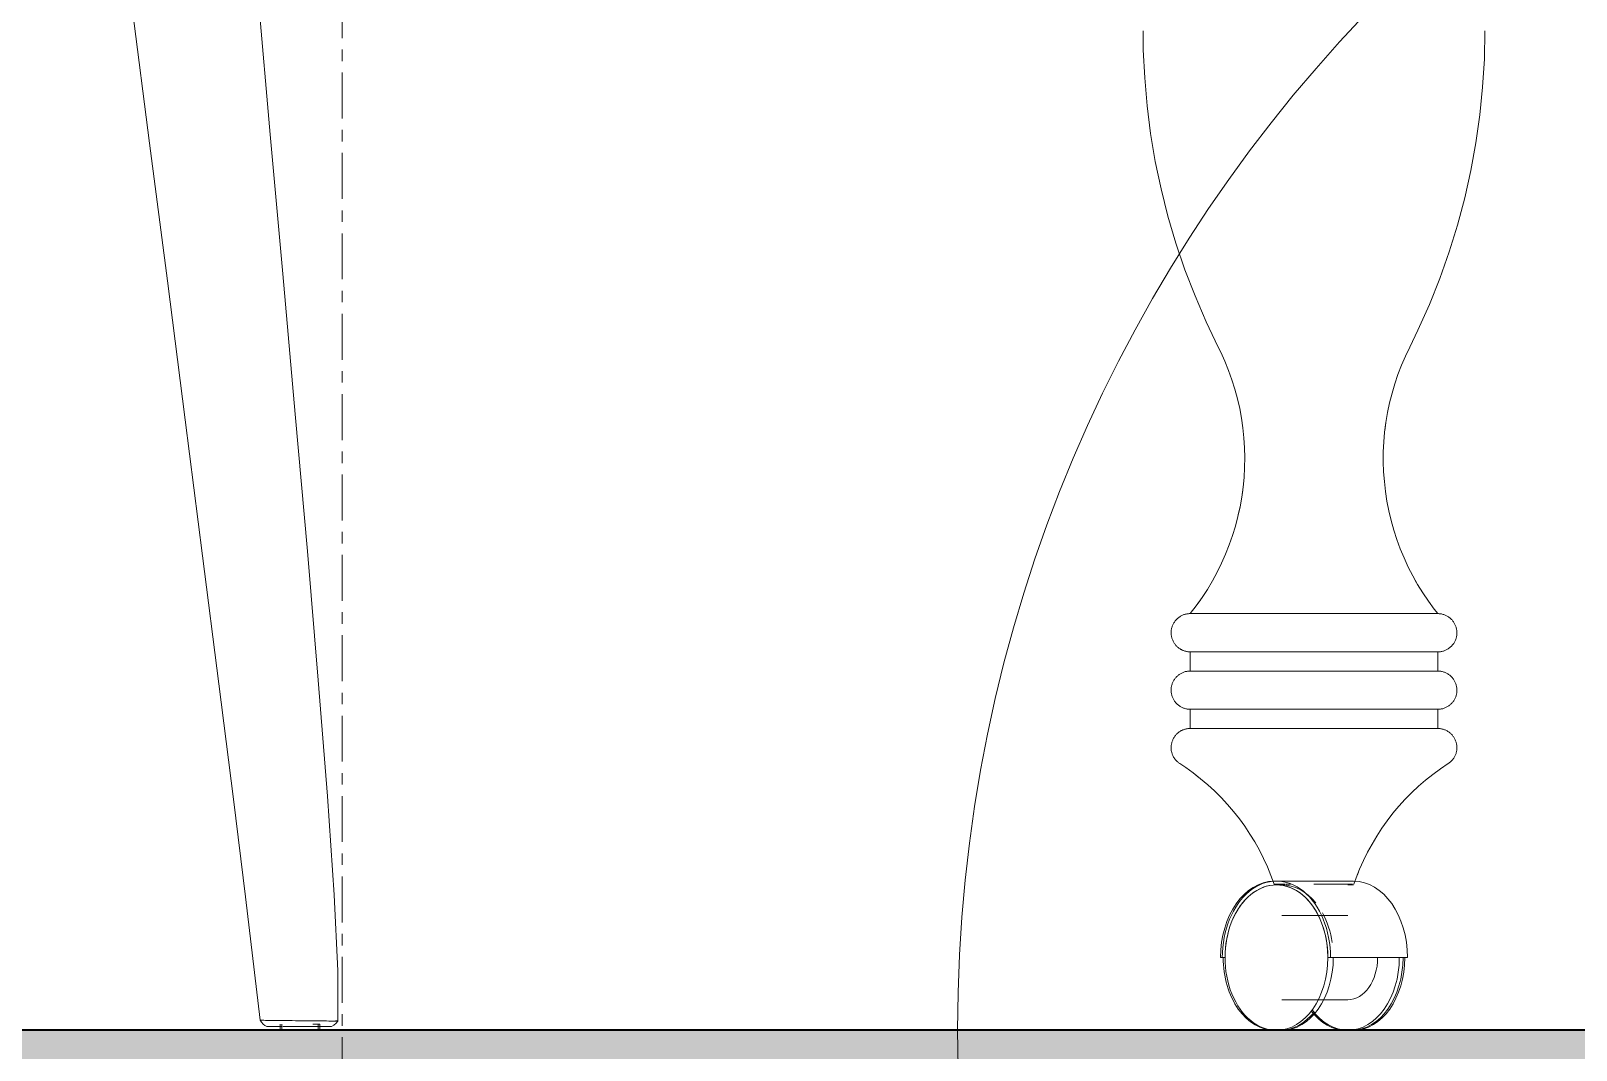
# Model space of a CAD drawing. Header units: inches. Extents: x -657 to 218, y -22 to 381.
# Drawn here: x -139.77 to -123.87, y 119.8 to 130.28 of the extents above; entities that cross this region are included whole.
import ezdxf

# ---------------------------------------------------------------- set-up
doc = ezdxf.new("R2010")
doc.units = ezdxf.units.IN
doc.header["$MEASUREMENT"] = 0
doc.linetypes.add('Grid Line', pattern=[0.826772, 0.472441, -0.11811, 0.11811, -0.11811])
for name, color, linetype, lineweight in [('A-FLOR', 192, 'Continuous', 9), ('A-FLOR-LEVL', 51, 'Continuous', 9), ('A-FLOR-PATT', 8, 'Continuous', 9), ('I-FURN', 30, 'Continuous', 9), ('S-GRID', 1, 'Continuous', 9)]:
    doc.layers.add(name, color=color, linetype=linetype, lineweight=lineweight)

# ---------------------------------------------------------------- blocks, each defined once
blk = doc.blocks.new('Blocks_Provence Extendable Dining Room Table_F01599EN - Single-V15-Section 2')
at = {"layer": 'I-FURN'}
for p, q in [((-127.529, 126.974), (-127.555, 127.027)), ((-125.586, 127.027), (-125.625, 126.944)), ((-125.831, 126.253), (-125.842, 126.166)), ((-125.546, 124.659), (-125.515, 124.603)), ((-127.828, 124.286), (-127.47, 124.286)), ((-127.47, 124.286), (-125.298, 124.286)), ((-127.843, 123.892), (-127.843, 123.695)), ((-127.843, 123.892), (-127.843, 123.695)), ((-127.828, 123.892), (-127.47, 123.892)), ((-127.47, 123.892), (-125.298, 123.892)), ((-125.298, 123.892), (-125.299, 123.892)), ((-125.298, 123.695), (-125.298, 123.892)), ((-125.298, 123.892), (-125.298, 123.892)), ((-125.298, 123.695), (-125.298, 123.892)), ((-127.828, 123.695), (-127.47, 123.695)), ((-127.47, 123.695), (-125.298, 123.695)), ((-127.843, 123.302), (-127.843, 123.105)), ((-127.843, 123.302), (-127.843, 123.105)), ((-127.828, 123.302), (-127.47, 123.302)), ((-127.47, 123.302), (-125.298, 123.302)), ((-125.298, 123.302), (-125.299, 123.302)), ((-125.298, 123.105), (-125.298, 123.302)), ((-125.298, 123.302), (-125.298, 123.302)), ((-125.298, 123.105), (-125.298, 123.302)), ((-127.828, 123.105), (-127.47, 123.105)), ((-127.47, 123.105), (-125.298, 123.105)), ((-126.98, 121.502), (-126.997, 121.549)), ((-126.98, 121.502), (-126.872, 121.502)), ((-126.166, 121.535), (-126.957, 121.535)), ((-126.901, 121.496), (-126.957, 121.496)), ((-126.86, 121.502), (-126.811, 121.502)), ((-126.571, 121.502), (-126.175, 121.502)), ((-126.166, 121.496), (-126.222, 121.496)), ((-126.222, 121.181), (-126.901, 121.181)), ((-127.486, 120.748), (-127.532, 120.748)), ((-127.513, 120.748), (-127.486, 120.748)), ((-126.428, 120.748), (-126.4, 120.748)), ((-125.609, 120.748), (-126.4, 120.748)), ((-126.901, 120.315), (-126.222, 120.315))]:
    blk.add_line(p, q, dxfattribs=at)
at = {"layer": 'I-FURN', "flags": 128}
for points in [[(-127.555, 127.027), (-127.68, 127.287), (-127.794, 127.553), (-127.898, 127.823), (-127.991, 128.096), (-128.073, 128.373), (-128.143, 128.654), (-128.203, 128.937), (-128.251, 129.222), (-128.287, 129.508), (-128.312, 129.796), (-128.326, 130.085), (-128.328, 130.279)], [(-127.555, 127.027), (-127.68, 127.287), (-127.794, 127.553), (-127.898, 127.823), (-127.991, 128.096), (-128.073, 128.373), (-128.143, 128.654), (-128.203, 128.937), (-128.251, 129.222), (-128.287, 129.508), (-128.312, 129.796), (-128.326, 130.085), (-128.328, 130.279)], [(-124.813, 130.279), (-124.818, 129.99), (-124.836, 129.701), (-124.865, 129.414), (-124.905, 129.128), (-124.957, 128.843), (-125.02, 128.561), (-125.094, 128.282), (-125.179, 128.006), (-125.276, 127.734), (-125.383, 127.465), (-125.501, 127.201), (-125.586, 127.027)], [(-124.813, 130.279), (-124.818, 129.99), (-124.836, 129.701), (-124.865, 129.414), (-124.905, 129.128), (-124.957, 128.843), (-125.02, 128.561), (-125.094, 128.282), (-125.179, 128.006), (-125.276, 127.734), (-125.383, 127.465), (-125.501, 127.201), (-125.586, 127.027)], [(-127.843, 124.286), (-127.781, 124.367), (-127.722, 124.45), (-127.667, 124.535), (-127.615, 124.623), (-127.566, 124.712), (-127.521, 124.804), (-127.48, 124.897), (-127.443, 124.992), (-127.409, 125.088), (-127.379, 125.185), (-127.353, 125.284), (-127.331, 125.384), (-127.314, 125.484), (-127.3, 125.585), (-127.29, 125.686), (-127.284, 125.788), (-127.283, 125.89), (-127.285, 125.992), (-127.291, 126.093), (-127.302, 126.195), (-127.317, 126.295), (-127.335, 126.396), (-127.358, 126.495), (-127.384, 126.593), (-127.415, 126.691), (-127.449, 126.786), (-127.487, 126.881), (-127.529, 126.974), (-127.555, 127.027)], [(-125.586, 127.027), (-125.63, 126.935), (-125.67, 126.841), (-125.707, 126.746), (-125.739, 126.65), (-125.768, 126.552), (-125.793, 126.453), (-125.814, 126.354), (-125.831, 126.253), (-125.844, 126.152), (-125.853, 126.051), (-125.858, 125.949), (-125.858, 125.847), (-125.855, 125.745), (-125.847, 125.643), (-125.836, 125.542), (-125.82, 125.442), (-125.801, 125.342), (-125.777, 125.242), (-125.75, 125.144), (-125.718, 125.047), (-125.683, 124.952), (-125.644, 124.858), (-125.601, 124.765), (-125.555, 124.675), (-125.505, 124.586), (-125.451, 124.499), (-125.394, 124.415), (-125.334, 124.332), (-125.298, 124.286)], [(-127.306, 126.221), (-127.317, 126.295), (-127.335, 126.396)], [(-127.349, 125.306), (-127.331, 125.384), (-127.314, 125.484), (-127.304, 125.557)], [(-128.029, 124.025), (-128.032, 124.033), (-128.034, 124.04), (-128.036, 124.048), (-128.037, 124.056), (-128.038, 124.063), (-128.039, 124.071), (-128.04, 124.079), (-128.04, 124.087), (-128.04, 124.095), (-128.04, 124.103), (-128.039, 124.111), (-128.038, 124.118), (-128.037, 124.126), (-128.035, 124.134), (-128.033, 124.142), (-128.031, 124.149), (-128.028, 124.157), (-128.025, 124.164), (-128.022, 124.171), (-128.019, 124.178), (-128.015, 124.185), (-128.011, 124.192), (-128.007, 124.199), (-128.002, 124.205), (-127.998, 124.211), (-127.993, 124.217), (-127.987, 124.223), (-127.982, 124.229), (-127.976, 124.234), (-127.97, 124.24), (-127.964, 124.244), (-127.958, 124.249), (-127.951, 124.254), (-127.945, 124.258), (-127.938, 124.262), (-127.931, 124.265), (-127.924, 124.269), (-127.917, 124.272), (-127.909, 124.275), (-127.902, 124.277), (-127.894, 124.279), (-127.886, 124.281), (-127.879, 124.283), (-127.871, 124.284), (-127.863, 124.285), (-127.855, 124.286), (-127.847, 124.286)], [(-127.843, 123.892), (-127.851, 123.892), (-127.859, 123.893), (-127.867, 123.894), (-127.875, 123.895), (-127.882, 123.896), (-127.89, 123.898), (-127.898, 123.9), (-127.905, 123.902), (-127.913, 123.905), (-127.92, 123.908), (-127.927, 123.911), (-127.934, 123.915), (-127.941, 123.918), (-127.948, 123.922), (-127.954, 123.927), (-127.961, 123.931), (-127.967, 123.936), (-127.973, 123.941), (-127.979, 123.946), (-127.984, 123.952), (-127.99, 123.958), (-127.995, 123.964), (-128, 123.97), (-128.004, 123.976), (-128.009, 123.983), (-128.013, 123.99), (-128.017, 123.996), (-128.02, 124.003), (-128.024, 124.011), (-128.027, 124.018), (-128.029, 124.025), (-128.032, 124.033), (-128.034, 124.04), (-128.036, 124.048), (-128.037, 124.056), (-128.038, 124.063), (-128.039, 124.071), (-128.04, 124.079), (-128.04, 124.087), (-128.04, 124.095), (-128.04, 124.103), (-128.039, 124.111), (-128.038, 124.118), (-128.037, 124.126), (-128.035, 124.134), (-128.033, 124.142), (-128.031, 124.149), (-128.028, 124.157), (-128.025, 124.164), (-128.022, 124.171), (-128.019, 124.178), (-128.015, 124.185), (-128.011, 124.192), (-128.007, 124.199), (-128.002, 124.205), (-127.998, 124.211), (-127.993, 124.217), (-127.987, 124.223), (-127.982, 124.229), (-127.976, 124.234), (-127.97, 124.24), (-127.964, 124.244), (-127.958, 124.249), (-127.951, 124.254), (-127.945, 124.258), (-127.938, 124.262), (-127.931, 124.265), (-127.924, 124.269), (-127.917, 124.272), (-127.909, 124.275), (-127.902, 124.277), (-127.894, 124.279), (-127.886, 124.281), (-127.879, 124.283), (-127.871, 124.284), (-127.863, 124.285), (-127.855, 124.286), (-127.847, 124.286), (-127.843, 124.286)], [(-127.843, 124.286), (-127.781, 124.367), (-127.735, 124.431)], [(-127.47, 124.286), (-127.506, 124.286), (-127.539, 124.286), (-127.572, 124.286), (-127.602, 124.286), (-127.631, 124.286), (-127.659, 124.286), (-127.684, 124.286), (-127.708, 124.286), (-127.73, 124.286), (-127.75, 124.286), (-127.768, 124.286), (-127.784, 124.286), (-127.799, 124.286), (-127.811, 124.286), (-127.821, 124.286), (-127.83, 124.286), (-127.836, 124.286), (-127.84, 124.286), (-127.843, 124.286), (-127.843, 124.286)], [(-127.843, 124.286), (-127.842, 124.286), (-127.839, 124.286), (-127.834, 124.286), (-127.827, 124.286), (-127.818, 124.286), (-127.807, 124.286), (-127.794, 124.286), (-127.779, 124.286), (-127.762, 124.286), (-127.743, 124.286), (-127.722, 124.286), (-127.699, 124.286)], [(-125.298, 124.286), (-125.299, 124.286), (-125.302, 124.286), (-125.307, 124.286), (-125.314, 124.286), (-125.323, 124.286), (-125.334, 124.286), (-125.347, 124.286), (-125.362, 124.286), (-125.379, 124.286), (-125.398, 124.286), (-125.419, 124.286), (-125.442, 124.286), (-125.466, 124.286), (-125.492, 124.286), (-125.52, 124.286), (-125.55, 124.286), (-125.581, 124.286), (-125.614, 124.286), (-125.648, 124.286), (-125.684, 124.286), (-125.721, 124.286), (-125.76, 124.286), (-125.799, 124.286), (-125.841, 124.286), (-125.883, 124.286), (-125.926, 124.286), (-125.971, 124.286), (-126.016, 124.286), (-126.062, 124.286), (-126.109, 124.286), (-126.157, 124.286), (-126.206, 124.286), (-126.255, 124.286), (-126.304, 124.286), (-126.354, 124.286), (-126.405, 124.286), (-126.455, 124.286), (-126.506, 124.286), (-126.557, 124.286), (-126.608, 124.286), (-126.659, 124.286), (-126.709, 124.286), (-126.76, 124.286), (-126.81, 124.286), (-126.86, 124.286), (-126.909, 124.286), (-126.958, 124.286), (-127.006, 124.286), (-127.053, 124.286), (-127.1, 124.286), (-127.146, 124.286), (-127.191, 124.286), (-127.235, 124.286), (-127.278, 124.286), (-127.319, 124.286), (-127.36, 124.286), (-127.399, 124.286), (-127.437, 124.286), (-127.47, 124.286)], [(-125.411, 124.286), (-125.391, 124.286), (-125.373, 124.286), (-125.357, 124.286), (-125.342, 124.286), (-125.33, 124.286), (-125.32, 124.286), (-125.311, 124.286), (-125.305, 124.286), (-125.301, 124.286), (-125.298, 124.286), (-125.298, 124.286)], [(-125.394, 124.415), (-125.334, 124.332), (-125.298, 124.286)], [(-125.298, 124.286), (-125.299, 124.286), (-125.302, 124.286), (-125.307, 124.286), (-125.314, 124.286)], [(-125.313, 124.286), (-125.306, 124.286), (-125.302, 124.286), (-125.299, 124.286), (-125.298, 124.286)], [(-125.298, 124.286), (-125.29, 124.286), (-125.282, 124.285), (-125.274, 124.285), (-125.266, 124.283), (-125.259, 124.282), (-125.251, 124.28), (-125.243, 124.278), (-125.236, 124.276), (-125.228, 124.273), (-125.221, 124.27), (-125.214, 124.267), (-125.207, 124.264), (-125.2, 124.26), (-125.193, 124.256), (-125.187, 124.252), (-125.18, 124.247), (-125.174, 124.242), (-125.168, 124.237), (-125.162, 124.232), (-125.157, 124.226), (-125.151, 124.221), (-125.146, 124.215)], [(-125.298, 124.286), (-125.29, 124.286), (-125.282, 124.285), (-125.274, 124.285), (-125.266, 124.283), (-125.259, 124.282), (-125.251, 124.28), (-125.243, 124.278), (-125.236, 124.276), (-125.228, 124.273), (-125.221, 124.27), (-125.214, 124.267), (-125.207, 124.264), (-125.2, 124.26), (-125.193, 124.256), (-125.187, 124.252), (-125.18, 124.247), (-125.174, 124.242), (-125.168, 124.237), (-125.162, 124.232), (-125.157, 124.226), (-125.151, 124.221), (-125.146, 124.215), (-125.141, 124.208), (-125.137, 124.202), (-125.132, 124.196), (-125.128, 124.189), (-125.124, 124.182), (-125.121, 124.175), (-125.117, 124.168), (-125.114, 124.16), (-125.112, 124.153), (-125.109, 124.146), (-125.107, 124.138), (-125.105, 124.13), (-125.104, 124.123), (-125.103, 124.115), (-125.102, 124.107), (-125.101, 124.099), (-125.101, 124.091), (-125.101, 124.083), (-125.101, 124.076), (-125.102, 124.068), (-125.103, 124.06), (-125.104, 124.052), (-125.106, 124.044), (-125.108, 124.037), (-125.11, 124.029), (-125.113, 124.022), (-125.116, 124.014), (-125.119, 124.007), (-125.122, 124), (-125.126, 123.993), (-125.13, 123.986), (-125.134, 123.98), (-125.139, 123.973), (-125.143, 123.967), (-125.148, 123.961), (-125.154, 123.955), (-125.159, 123.949), (-125.165, 123.944), (-125.171, 123.939), (-125.177, 123.934), (-125.183, 123.929), (-125.19, 123.925), (-125.196, 123.92), (-125.203, 123.917), (-125.21, 123.913), (-125.217, 123.91), (-125.225, 123.906), (-125.232, 123.904), (-125.239, 123.901), (-125.247, 123.899), (-125.255, 123.897), (-125.262, 123.896), (-125.27, 123.894), (-125.278, 123.893), (-125.286, 123.893), (-125.294, 123.892), (-125.298, 123.892)], [(-125.137, 124.202), (-125.132, 124.196), (-125.128, 124.189), (-125.124, 124.182), (-125.121, 124.175), (-125.117, 124.168), (-125.114, 124.16), (-125.112, 124.153), (-125.109, 124.146), (-125.107, 124.138), (-125.105, 124.13), (-125.104, 124.123), (-125.103, 124.115), (-125.102, 124.107), (-125.101, 124.099), (-125.101, 124.091), (-125.101, 124.083), (-125.101, 124.076), (-125.102, 124.068), (-125.103, 124.06), (-125.104, 124.052), (-125.106, 124.044), (-125.108, 124.037), (-125.11, 124.029)], [(-127.851, 123.892), (-127.859, 123.893), (-127.867, 123.894), (-127.875, 123.895), (-127.882, 123.896), (-127.89, 123.898), (-127.898, 123.9), (-127.905, 123.902), (-127.913, 123.905), (-127.92, 123.908), (-127.927, 123.911), (-127.934, 123.915), (-127.941, 123.918), (-127.948, 123.922), (-127.954, 123.927), (-127.961, 123.931), (-127.967, 123.936), (-127.973, 123.941), (-127.979, 123.946), (-127.984, 123.952), (-127.99, 123.958), (-127.995, 123.964), (-128, 123.97), (-128.004, 123.976)], [(-125.116, 124.014), (-125.119, 124.007), (-125.122, 124), (-125.126, 123.993), (-125.13, 123.986), (-125.134, 123.98), (-125.139, 123.973), (-125.143, 123.967), (-125.148, 123.961), (-125.154, 123.955), (-125.159, 123.949), (-125.165, 123.944), (-125.171, 123.939), (-125.177, 123.934), (-125.183, 123.929), (-125.19, 123.925), (-125.196, 123.92), (-125.203, 123.917), (-125.21, 123.913), (-125.217, 123.91), (-125.225, 123.906), (-125.232, 123.904), (-125.239, 123.901), (-125.247, 123.899), (-125.255, 123.897), (-125.262, 123.896), (-125.27, 123.894), (-125.278, 123.893), (-125.286, 123.893), (-125.294, 123.892), (-125.298, 123.892)], [(-127.702, 123.892), (-127.724, 123.892), (-127.745, 123.892), (-127.763, 123.892), (-127.78, 123.892), (-127.795, 123.892), (-127.808, 123.892), (-127.819, 123.892), (-127.828, 123.892), (-127.835, 123.892), (-127.84, 123.892), (-127.842, 123.892), (-127.843, 123.892)], [(-127.843, 123.892), (-127.842, 123.892), (-127.839, 123.892), (-127.834, 123.892), (-127.827, 123.892), (-127.818, 123.892), (-127.807, 123.892), (-127.794, 123.892), (-127.779, 123.892), (-127.762, 123.892), (-127.743, 123.892), (-127.722, 123.892), (-127.699, 123.892), (-127.675, 123.892), (-127.649, 123.892), (-127.621, 123.892), (-127.591, 123.892), (-127.56, 123.892), (-127.527, 123.892), (-127.493, 123.892), (-127.47, 123.892)], [(-127.47, 123.892), (-127.434, 123.892), (-127.396, 123.892), (-127.356, 123.892), (-127.316, 123.892), (-127.274, 123.892), (-127.231, 123.892), (-127.187, 123.892), (-127.142, 123.892), (-127.096, 123.892), (-127.049, 123.892), (-127.001, 123.892), (-126.953, 123.892), (-126.904, 123.892), (-126.855, 123.892), (-126.805, 123.892), (-126.755, 123.892), (-126.704, 123.892), (-126.654, 123.892), (-126.603, 123.892), (-126.552, 123.892), (-126.501, 123.892), (-126.45, 123.892), (-126.4, 123.892), (-126.349, 123.892), (-126.299, 123.892), (-126.25, 123.892), (-126.201, 123.892), (-126.153, 123.892), (-126.105, 123.892), (-126.058, 123.892), (-126.012, 123.892), (-125.966, 123.892), (-125.922, 123.892), (-125.879, 123.892), (-125.837, 123.892), (-125.796, 123.892), (-125.756, 123.892), (-125.717, 123.892), (-125.68, 123.892), (-125.645, 123.892), (-125.611, 123.892), (-125.578, 123.892), (-125.547, 123.892), (-125.517, 123.892), (-125.49, 123.892), (-125.464, 123.892), (-125.439, 123.892), (-125.417, 123.892), (-125.396, 123.892), (-125.378, 123.892), (-125.361, 123.892), (-125.346, 123.892), (-125.333, 123.892), (-125.322, 123.892), (-125.313, 123.892), (-125.306, 123.892), (-125.302, 123.892), (-125.299, 123.892), (-125.298, 123.892)], [(-125.298, 123.892), (-125.299, 123.892), (-125.302, 123.892), (-125.307, 123.892), (-125.314, 123.892), (-125.323, 123.892), (-125.334, 123.892), (-125.347, 123.892), (-125.362, 123.892), (-125.379, 123.892), (-125.398, 123.892), (-125.419, 123.892)], [(-128.029, 123.435), (-128.032, 123.442), (-128.034, 123.45), (-128.036, 123.457), (-128.037, 123.465), (-128.038, 123.473), (-128.039, 123.481), (-128.04, 123.489), (-128.04, 123.496), (-128.04, 123.504), (-128.04, 123.512), (-128.039, 123.52), (-128.038, 123.528), (-128.037, 123.536), (-128.035, 123.543), (-128.033, 123.551), (-128.031, 123.559), (-128.028, 123.566), (-128.025, 123.573), (-128.022, 123.581), (-128.019, 123.588), (-128.015, 123.595), (-128.011, 123.601), (-128.007, 123.608), (-128.002, 123.614), (-127.998, 123.621), (-127.993, 123.627), (-127.987, 123.633), (-127.982, 123.638), (-127.976, 123.644), (-127.97, 123.649), (-127.964, 123.654), (-127.958, 123.659), (-127.951, 123.663), (-127.945, 123.667), (-127.938, 123.671), (-127.931, 123.675), (-127.924, 123.678), (-127.917, 123.681), (-127.909, 123.684), (-127.902, 123.687), (-127.894, 123.689), (-127.886, 123.691), (-127.879, 123.692), (-127.871, 123.693), (-127.863, 123.694), (-127.855, 123.695), (-127.847, 123.695)], [(-127.843, 123.302), (-127.851, 123.302), (-127.859, 123.302), (-127.867, 123.303), (-127.875, 123.304), (-127.882, 123.306), (-127.89, 123.307), (-127.898, 123.309), (-127.905, 123.312), (-127.913, 123.314), (-127.92, 123.317), (-127.927, 123.32), (-127.934, 123.324), (-127.941, 123.328), (-127.948, 123.332), (-127.954, 123.336), (-127.961, 123.341), (-127.967, 123.346), (-127.973, 123.351), (-127.979, 123.356), (-127.984, 123.361), (-127.99, 123.367), (-127.995, 123.373), (-128, 123.379), (-128.004, 123.386), (-128.009, 123.392), (-128.013, 123.399), (-128.017, 123.406), (-128.02, 123.413), (-128.024, 123.42), (-128.027, 123.427), (-128.029, 123.435), (-128.032, 123.442), (-128.034, 123.45), (-128.036, 123.457), (-128.037, 123.465), (-128.038, 123.473), (-128.039, 123.481), (-128.04, 123.489), (-128.04, 123.496), (-128.04, 123.504), (-128.04, 123.512), (-128.039, 123.52), (-128.038, 123.528), (-128.037, 123.536), (-128.035, 123.543), (-128.033, 123.551), (-128.031, 123.559), (-128.028, 123.566), (-128.025, 123.573), (-128.022, 123.581), (-128.019, 123.588), (-128.015, 123.595), (-128.011, 123.601), (-128.007, 123.608), (-128.002, 123.614), (-127.998, 123.621), (-127.993, 123.627), (-127.987, 123.633), (-127.982, 123.638), (-127.976, 123.644), (-127.97, 123.649), (-127.964, 123.654), (-127.958, 123.659), (-127.951, 123.663), (-127.945, 123.667), (-127.938, 123.671), (-127.931, 123.675), (-127.924, 123.678), (-127.917, 123.681), (-127.909, 123.684), (-127.902, 123.687), (-127.894, 123.689), (-127.886, 123.691), (-127.879, 123.692), (-127.871, 123.693), (-127.863, 123.694), (-127.855, 123.695), (-127.847, 123.695), (-127.843, 123.695)], [(-127.47, 123.695), (-127.506, 123.695), (-127.539, 123.695), (-127.572, 123.695), (-127.602, 123.695), (-127.631, 123.695), (-127.659, 123.695), (-127.684, 123.695), (-127.708, 123.695), (-127.73, 123.695), (-127.75, 123.695), (-127.768, 123.695), (-127.784, 123.695), (-127.799, 123.695), (-127.811, 123.695), (-127.821, 123.695), (-127.83, 123.695), (-127.836, 123.695), (-127.84, 123.695), (-127.843, 123.695), (-127.843, 123.695)], [(-127.843, 123.695), (-127.842, 123.695), (-127.839, 123.695), (-127.834, 123.695), (-127.827, 123.695), (-127.818, 123.695), (-127.807, 123.695), (-127.794, 123.695), (-127.779, 123.695), (-127.762, 123.695), (-127.743, 123.695), (-127.722, 123.695), (-127.699, 123.695)], [(-125.298, 123.695), (-125.299, 123.695), (-125.302, 123.695), (-125.307, 123.695), (-125.314, 123.695), (-125.323, 123.695), (-125.334, 123.695), (-125.347, 123.695), (-125.362, 123.695), (-125.379, 123.695), (-125.398, 123.695), (-125.419, 123.695), (-125.442, 123.695), (-125.466, 123.695), (-125.492, 123.695), (-125.52, 123.695), (-125.55, 123.695), (-125.581, 123.695), (-125.614, 123.695), (-125.648, 123.695), (-125.684, 123.695), (-125.721, 123.695), (-125.76, 123.695), (-125.799, 123.695), (-125.841, 123.695), (-125.883, 123.695), (-125.926, 123.695), (-125.971, 123.695), (-126.016, 123.695), (-126.062, 123.695), (-126.109, 123.695), (-126.157, 123.695), (-126.206, 123.695), (-126.255, 123.695), (-126.304, 123.695), (-126.354, 123.695), (-126.405, 123.695), (-126.455, 123.695), (-126.506, 123.695), (-126.557, 123.695), (-126.608, 123.695), (-126.659, 123.695), (-126.709, 123.695), (-126.76, 123.695), (-126.81, 123.695), (-126.86, 123.695), (-126.909, 123.695), (-126.958, 123.695), (-127.006, 123.695), (-127.053, 123.695), (-127.1, 123.695), (-127.146, 123.695), (-127.191, 123.695), (-127.235, 123.695), (-127.278, 123.695), (-127.319, 123.695), (-127.36, 123.695), (-127.399, 123.695), (-127.437, 123.695), (-127.47, 123.695)], [(-125.411, 123.695), (-125.391, 123.695), (-125.373, 123.695), (-125.357, 123.695), (-125.342, 123.695), (-125.33, 123.695), (-125.32, 123.695), (-125.311, 123.695), (-125.305, 123.695), (-125.301, 123.695), (-125.298, 123.695), (-125.298, 123.695)], [(-125.298, 123.695), (-125.299, 123.695), (-125.302, 123.695), (-125.307, 123.695), (-125.314, 123.695)], [(-125.313, 123.695), (-125.306, 123.695), (-125.302, 123.695), (-125.299, 123.695), (-125.298, 123.695)], [(-125.298, 123.695), (-125.29, 123.695), (-125.282, 123.695), (-125.274, 123.694), (-125.266, 123.693), (-125.259, 123.692), (-125.251, 123.69), (-125.243, 123.688), (-125.236, 123.685), (-125.228, 123.683), (-125.221, 123.68), (-125.214, 123.677), (-125.207, 123.673), (-125.2, 123.669), (-125.193, 123.665), (-125.187, 123.661), (-125.18, 123.656), (-125.174, 123.652), (-125.168, 123.647), (-125.162, 123.641), (-125.157, 123.636), (-125.151, 123.63), (-125.146, 123.624)], [(-125.298, 123.695), (-125.29, 123.695), (-125.282, 123.695), (-125.274, 123.694), (-125.266, 123.693), (-125.259, 123.692), (-125.251, 123.69), (-125.243, 123.688), (-125.236, 123.685), (-125.228, 123.683), (-125.221, 123.68), (-125.214, 123.677), (-125.207, 123.673), (-125.2, 123.669), (-125.193, 123.665), (-125.187, 123.661), (-125.18, 123.656), (-125.174, 123.652), (-125.168, 123.647), (-125.162, 123.641), (-125.157, 123.636), (-125.151, 123.63), (-125.146, 123.624), (-125.141, 123.618), (-125.137, 123.611), (-125.132, 123.605), (-125.128, 123.598), (-125.124, 123.591), (-125.121, 123.584), (-125.117, 123.577), (-125.114, 123.57), (-125.112, 123.563), (-125.109, 123.555), (-125.107, 123.547), (-125.105, 123.54), (-125.104, 123.532), (-125.103, 123.524), (-125.102, 123.516), (-125.101, 123.509), (-125.101, 123.501), (-125.101, 123.493), (-125.101, 123.485), (-125.102, 123.477), (-125.103, 123.469), (-125.104, 123.462), (-125.106, 123.454), (-125.108, 123.446), (-125.11, 123.439), (-125.113, 123.431), (-125.116, 123.424), (-125.119, 123.417), (-125.122, 123.41), (-125.126, 123.403), (-125.13, 123.396), (-125.134, 123.389), (-125.139, 123.383), (-125.143, 123.376), (-125.148, 123.37), (-125.154, 123.365), (-125.159, 123.359), (-125.165, 123.353), (-125.171, 123.348), (-125.177, 123.343), (-125.183, 123.339), (-125.19, 123.334), (-125.196, 123.33), (-125.203, 123.326), (-125.21, 123.322), (-125.217, 123.319), (-125.225, 123.316), (-125.232, 123.313), (-125.239, 123.311), (-125.247, 123.308), (-125.255, 123.307), (-125.262, 123.305), (-125.27, 123.304), (-125.278, 123.303), (-125.286, 123.302), (-125.294, 123.302), (-125.298, 123.302)], [(-125.137, 123.611), (-125.132, 123.605), (-125.128, 123.598), (-125.124, 123.591), (-125.121, 123.584), (-125.117, 123.577), (-125.114, 123.57), (-125.112, 123.563), (-125.109, 123.555), (-125.107, 123.547), (-125.105, 123.54), (-125.104, 123.532), (-125.103, 123.524), (-125.102, 123.516), (-125.101, 123.509), (-125.101, 123.501), (-125.101, 123.493), (-125.101, 123.485), (-125.102, 123.477), (-125.103, 123.469), (-125.104, 123.462), (-125.106, 123.454), (-125.108, 123.446), (-125.11, 123.439)], [(-127.851, 123.302), (-127.859, 123.302), (-127.867, 123.303), (-127.875, 123.304), (-127.882, 123.306), (-127.89, 123.307), (-127.898, 123.309), (-127.905, 123.312), (-127.913, 123.314), (-127.92, 123.317), (-127.927, 123.32), (-127.934, 123.324), (-127.941, 123.328), (-127.948, 123.332), (-127.954, 123.336), (-127.961, 123.341), (-127.967, 123.346), (-127.973, 123.351), (-127.979, 123.356), (-127.984, 123.361), (-127.99, 123.367), (-127.995, 123.373), (-128, 123.379), (-128.004, 123.386), (-128.006, 123.388)], [(-125.116, 123.424), (-125.119, 123.417), (-125.122, 123.41), (-125.126, 123.403), (-125.13, 123.396), (-125.134, 123.389), (-125.139, 123.383), (-125.143, 123.376), (-125.148, 123.37), (-125.154, 123.365), (-125.159, 123.359), (-125.165, 123.353), (-125.171, 123.348), (-125.177, 123.343), (-125.183, 123.339), (-125.19, 123.334), (-125.196, 123.33), (-125.203, 123.326), (-125.21, 123.322), (-125.217, 123.319), (-125.225, 123.316), (-125.232, 123.313), (-125.239, 123.311), (-125.247, 123.308), (-125.255, 123.307), (-125.262, 123.305), (-125.27, 123.304), (-125.278, 123.303), (-125.286, 123.302), (-125.294, 123.302), (-125.298, 123.302)], [(-127.702, 123.302), (-127.724, 123.302), (-127.745, 123.302), (-127.763, 123.302), (-127.78, 123.302), (-127.795, 123.302), (-127.808, 123.302), (-127.819, 123.302), (-127.828, 123.302), (-127.835, 123.302), (-127.84, 123.302), (-127.842, 123.302), (-127.843, 123.302)], [(-127.843, 123.302), (-127.842, 123.302), (-127.839, 123.302), (-127.834, 123.302), (-127.827, 123.302), (-127.818, 123.302), (-127.807, 123.302), (-127.794, 123.302), (-127.779, 123.302), (-127.762, 123.302), (-127.743, 123.302), (-127.722, 123.302), (-127.699, 123.302), (-127.675, 123.302), (-127.649, 123.302), (-127.621, 123.302), (-127.591, 123.302), (-127.56, 123.302), (-127.527, 123.302), (-127.493, 123.302), (-127.47, 123.302)], [(-127.47, 123.302), (-127.434, 123.302), (-127.396, 123.302), (-127.356, 123.302), (-127.316, 123.302), (-127.274, 123.302), (-127.231, 123.302), (-127.187, 123.302), (-127.142, 123.302), (-127.096, 123.302), (-127.049, 123.302), (-127.001, 123.302), (-126.953, 123.302), (-126.904, 123.302), (-126.855, 123.302), (-126.805, 123.302), (-126.755, 123.302), (-126.704, 123.302), (-126.654, 123.302), (-126.603, 123.302), (-126.552, 123.302), (-126.501, 123.302), (-126.45, 123.302), (-126.4, 123.302), (-126.349, 123.302), (-126.299, 123.302), (-126.25, 123.302), (-126.201, 123.302), (-126.153, 123.302), (-126.105, 123.302), (-126.058, 123.302), (-126.012, 123.302), (-125.966, 123.302), (-125.922, 123.302), (-125.879, 123.302), (-125.837, 123.302), (-125.796, 123.302), (-125.756, 123.302), (-125.717, 123.302), (-125.68, 123.302), (-125.645, 123.302), (-125.611, 123.302), (-125.578, 123.302), (-125.547, 123.302), (-125.517, 123.302), (-125.49, 123.302), (-125.464, 123.302), (-125.439, 123.302), (-125.417, 123.302), (-125.396, 123.302), (-125.378, 123.302), (-125.361, 123.302), (-125.346, 123.302), (-125.333, 123.302), (-125.322, 123.302), (-125.313, 123.302), (-125.306, 123.302), (-125.302, 123.302), (-125.299, 123.302), (-125.298, 123.302)], [(-125.298, 123.302), (-125.299, 123.302), (-125.302, 123.302), (-125.307, 123.302), (-125.314, 123.302), (-125.323, 123.302), (-125.334, 123.302), (-125.347, 123.302), (-125.362, 123.302), (-125.379, 123.302), (-125.398, 123.302), (-125.419, 123.302)], [(-127.95, 122.743), (-127.956, 122.747), (-127.963, 122.752), (-127.969, 122.757), (-127.975, 122.762), (-127.981, 122.767), (-127.986, 122.773), (-127.991, 122.779), (-127.997, 122.785), (-128.001, 122.791), (-128.006, 122.797), (-128.01, 122.804), (-128.014, 122.811), (-128.018, 122.817), (-128.021, 122.825), (-128.025, 122.832), (-128.028, 122.839), (-128.03, 122.846), (-128.032, 122.854), (-128.034, 122.862), (-128.036, 122.869), (-128.038, 122.877), (-128.039, 122.885), (-128.039, 122.893), (-128.04, 122.901), (-128.04, 122.908), (-128.04, 122.916), (-128.039, 122.924), (-128.039, 122.932), (-128.037, 122.94), (-128.036, 122.948), (-128.034, 122.955), (-128.032, 122.963), (-128.03, 122.97), (-128.027, 122.978), (-128.024, 122.985), (-128.021, 122.992), (-128.018, 122.999), (-128.014, 123.006), (-128.01, 123.013), (-128.005, 123.02), (-128.001, 123.026), (-127.996, 123.032), (-127.991, 123.038), (-127.986, 123.044), (-127.98, 123.05), (-127.974, 123.055), (-127.968, 123.06), (-127.962, 123.065), (-127.956, 123.07), (-127.949, 123.074), (-127.943, 123.078), (-127.936, 123.082), (-127.929, 123.085), (-127.921, 123.089), (-127.914, 123.092), (-127.907, 123.094), (-127.899, 123.097), (-127.892, 123.099), (-127.884, 123.101), (-127.876, 123.102), (-127.869, 123.103), (-127.861, 123.104), (-127.853, 123.105), (-127.845, 123.105), (-127.843, 123.105)], [(-127.95, 122.743), (-127.956, 122.747), (-127.963, 122.752), (-127.969, 122.757), (-127.975, 122.762), (-127.981, 122.767), (-127.986, 122.773), (-127.991, 122.779), (-127.997, 122.785), (-128.001, 122.791), (-128.006, 122.797), (-128.01, 122.804), (-128.014, 122.811), (-128.018, 122.817), (-128.021, 122.825), (-128.025, 122.832), (-128.028, 122.839), (-128.03, 122.846), (-128.032, 122.854), (-128.034, 122.862), (-128.036, 122.869), (-128.038, 122.877), (-128.039, 122.885), (-128.039, 122.893), (-128.04, 122.901), (-128.04, 122.908), (-128.04, 122.916), (-128.039, 122.924), (-128.039, 122.932), (-128.037, 122.94), (-128.036, 122.948), (-128.034, 122.955), (-128.032, 122.963), (-128.03, 122.97), (-128.027, 122.978), (-128.024, 122.985), (-128.021, 122.992), (-128.018, 122.999), (-128.014, 123.006), (-128.01, 123.013), (-128.005, 123.02), (-128.001, 123.026), (-127.996, 123.032), (-127.991, 123.038), (-127.986, 123.044), (-127.98, 123.05), (-127.974, 123.055), (-127.968, 123.06), (-127.962, 123.065)], [(-127.943, 123.078), (-127.936, 123.082), (-127.929, 123.085), (-127.921, 123.089), (-127.914, 123.092), (-127.907, 123.094), (-127.899, 123.097), (-127.892, 123.099), (-127.884, 123.101), (-127.876, 123.102)], [(-127.47, 123.105), (-127.506, 123.105), (-127.539, 123.105), (-127.572, 123.105), (-127.602, 123.105), (-127.631, 123.105), (-127.659, 123.105), (-127.684, 123.105), (-127.708, 123.105), (-127.73, 123.105), (-127.75, 123.105), (-127.768, 123.105), (-127.784, 123.105), (-127.799, 123.105), (-127.811, 123.105), (-127.821, 123.105), (-127.83, 123.105), (-127.836, 123.105), (-127.84, 123.105), (-127.843, 123.105), (-127.843, 123.105)], [(-127.843, 123.105), (-127.842, 123.105), (-127.839, 123.105), (-127.834, 123.105), (-127.827, 123.105), (-127.818, 123.105), (-127.807, 123.105), (-127.794, 123.105), (-127.779, 123.105), (-127.762, 123.105), (-127.743, 123.105), (-127.722, 123.105), (-127.699, 123.105)], [(-125.298, 123.105), (-125.299, 123.105), (-125.302, 123.105), (-125.307, 123.105), (-125.314, 123.105), (-125.323, 123.105), (-125.334, 123.105), (-125.347, 123.105), (-125.362, 123.105), (-125.379, 123.105), (-125.398, 123.105), (-125.419, 123.105), (-125.442, 123.105), (-125.466, 123.105), (-125.492, 123.105), (-125.52, 123.105), (-125.55, 123.105), (-125.581, 123.105), (-125.614, 123.105), (-125.648, 123.105), (-125.684, 123.105), (-125.721, 123.105), (-125.76, 123.105), (-125.799, 123.105), (-125.841, 123.105), (-125.883, 123.105), (-125.926, 123.105), (-125.971, 123.105), (-126.016, 123.105), (-126.062, 123.105), (-126.109, 123.105), (-126.157, 123.105), (-126.206, 123.105), (-126.255, 123.105), (-126.304, 123.105), (-126.354, 123.105), (-126.405, 123.105), (-126.455, 123.105), (-126.506, 123.105), (-126.557, 123.105), (-126.608, 123.105), (-126.659, 123.105), (-126.709, 123.105), (-126.76, 123.105), (-126.81, 123.105), (-126.86, 123.105), (-126.909, 123.105), (-126.958, 123.105), (-127.006, 123.105), (-127.053, 123.105), (-127.1, 123.105), (-127.146, 123.105), (-127.191, 123.105), (-127.235, 123.105), (-127.278, 123.105), (-127.319, 123.105), (-127.36, 123.105), (-127.399, 123.105), (-127.437, 123.105), (-127.47, 123.105)], [(-125.411, 123.105), (-125.391, 123.105), (-125.373, 123.105), (-125.357, 123.105), (-125.342, 123.105), (-125.33, 123.105), (-125.32, 123.105), (-125.311, 123.105), (-125.305, 123.105), (-125.301, 123.105), (-125.298, 123.105), (-125.298, 123.105)], [(-125.298, 123.105), (-125.299, 123.105), (-125.302, 123.105), (-125.307, 123.105), (-125.314, 123.105)], [(-125.313, 123.105), (-125.306, 123.105), (-125.302, 123.105), (-125.299, 123.105), (-125.298, 123.105)], [(-125.298, 123.105), (-125.29, 123.105), (-125.282, 123.104), (-125.274, 123.103), (-125.266, 123.102), (-125.259, 123.101), (-125.251, 123.099), (-125.243, 123.097), (-125.236, 123.095), (-125.228, 123.092), (-125.221, 123.089), (-125.214, 123.086), (-125.207, 123.083), (-125.2, 123.079), (-125.193, 123.075), (-125.187, 123.071), (-125.18, 123.066), (-125.174, 123.061), (-125.168, 123.056), (-125.162, 123.051), (-125.157, 123.045), (-125.151, 123.039), (-125.146, 123.033), (-125.141, 123.027), (-125.137, 123.021), (-125.132, 123.014), (-125.128, 123.008), (-125.124, 123.001), (-125.121, 122.994), (-125.117, 122.987), (-125.114, 122.979), (-125.112, 122.972), (-125.109, 122.964), (-125.107, 122.957), (-125.105, 122.949), (-125.104, 122.942), (-125.103, 122.934), (-125.102, 122.926), (-125.101, 122.918), (-125.101, 122.91), (-125.101, 122.902), (-125.101, 122.894), (-125.102, 122.887), (-125.103, 122.879), (-125.104, 122.871), (-125.106, 122.863), (-125.108, 122.856), (-125.11, 122.848), (-125.113, 122.841), (-125.116, 122.833), (-125.119, 122.826), (-125.122, 122.819), (-125.126, 122.812), (-125.13, 122.805), (-125.134, 122.799), (-125.139, 122.792), (-125.143, 122.786), (-125.148, 122.78), (-125.154, 122.774), (-125.159, 122.768), (-125.165, 122.763), (-125.171, 122.758), (-125.177, 122.753), (-125.183, 122.748), (-125.19, 122.744), (-125.191, 122.743)], [(-125.298, 123.105), (-125.29, 123.105), (-125.282, 123.104), (-125.274, 123.103), (-125.266, 123.102), (-125.259, 123.101), (-125.251, 123.099), (-125.243, 123.097), (-125.236, 123.095), (-125.228, 123.092), (-125.221, 123.089), (-125.214, 123.086), (-125.207, 123.083), (-125.2, 123.079), (-125.193, 123.075), (-125.187, 123.071), (-125.18, 123.066), (-125.174, 123.061), (-125.168, 123.056), (-125.162, 123.051), (-125.157, 123.045), (-125.151, 123.039), (-125.146, 123.033), (-125.141, 123.027), (-125.137, 123.021), (-125.132, 123.014), (-125.128, 123.008), (-125.124, 123.001), (-125.121, 122.994), (-125.117, 122.987), (-125.114, 122.979), (-125.112, 122.972), (-125.109, 122.964), (-125.107, 122.957), (-125.105, 122.949), (-125.104, 122.942), (-125.103, 122.934), (-125.102, 122.926), (-125.101, 122.918), (-125.101, 122.91), (-125.101, 122.902), (-125.101, 122.894), (-125.102, 122.887), (-125.103, 122.879), (-125.104, 122.871), (-125.106, 122.863), (-125.108, 122.856), (-125.11, 122.848), (-125.113, 122.841), (-125.116, 122.833), (-125.119, 122.826), (-125.122, 122.819), (-125.126, 122.812), (-125.13, 122.805), (-125.134, 122.799), (-125.139, 122.792), (-125.143, 122.786), (-125.148, 122.78), (-125.154, 122.774), (-125.159, 122.768), (-125.165, 122.763), (-125.171, 122.758), (-125.177, 122.753), (-125.183, 122.748), (-125.19, 122.744), (-125.191, 122.743)], [(-127.75, 122.598), (-127.813, 122.647), (-127.89, 122.703), (-127.95, 122.743)], [(-126.98, 121.502), (-127.013, 121.592), (-127.049, 121.68), (-127.089, 121.768), (-127.132, 121.853), (-127.179, 121.937), (-127.229, 122.019), (-127.282, 122.098), (-127.338, 122.176), (-127.398, 122.251), (-127.46, 122.324), (-127.525, 122.394), (-127.593, 122.462), (-127.664, 122.526), (-127.737, 122.588), (-127.813, 122.647), (-127.89, 122.703), (-127.95, 122.743)], [(-125.191, 122.743), (-125.271, 122.689), (-125.348, 122.632), (-125.423, 122.573), (-125.495, 122.51), (-125.565, 122.445), (-125.633, 122.376), (-125.697, 122.305), (-125.759, 122.232), (-125.817, 122.156), (-125.873, 122.078), (-125.925, 121.998), (-125.974, 121.916), (-126.02, 121.831), (-126.062, 121.746), (-126.101, 121.658), (-126.137, 121.569), (-126.161, 121.502)], [(-125.191, 122.743), (-125.271, 122.689), (-125.348, 122.632), (-125.393, 122.596)], [(-126.114, 121.626), (-126.137, 121.569), (-126.144, 121.549)]]:
    blk.add_lwpolyline(points, dxfattribs=at)
at = {"layer": 'I-FURN'}
for centre, major_axis, start_param, end_param in [((-126.975, 120.748), (0, 0.787), 0.013175, 1.570796), ((-126.957, 120.748), (0, 0.787), 4.712389, 7.853982), ((-126.957, 120.748), (0, 0.748), 4.712389, 7.853982), ((-126.957, 120.748), (0, 0.748), 0, 3.141593), ((-126.957, 120.748), (0, 0.748), 3.141593, 6.283185), ((-126.901, 120.748), (0, 0.748), 5.562086, 6.283185), ((-126.166, 120.748), (0, 0.787), 4.712389, 6.278317), ((-126.901, 120.748), (0, 0.748), 4.919279, 5.373571), ((-126.975, 120.748), (0, 0.748), 1.570796, 3.141593), ((-126.901, 120.748), (0, 0.748), 3.141593, 4.712389), ((-126.222, 120.748), (0, 0.748), 3.141593, 4.712389), ((-126.222, 120.748), (0, 0.433), 3.141593, 4.712389), ((-126.184, 120.748), (0, 0.748), 3.141593, 4.712389), ((-126.166, 120.748), (0, 0.748), 3.141593, 4.712389), ((-126.919, 120.748), (0, 0.748), 3.141593, 3.87397), ((-126.24, 120.748), (0, 0.748), 2.389112, 3.141593), ((-126.222, 120.748), (0, 0.748), 2.369934, 3.141593)]:
    blk.add_ellipse(centre, major_axis=major_axis, ratio=0.707107, start_param=start_param, end_param=end_param, dxfattribs=at)
blk = doc.blocks.new('Blocks_Kir Chair_F02062EN - Black-V16-Section 2')
at = {"layer": 'I-FURN'}
for p, q in [((-137.205, 120.065), (-137.205, 120)), ((-137.188, 120.065), (-137.188, 120)), ((-136.812, 120.065), (-136.869, 120.065)), ((-136.794, 120.065), (-136.852, 120.065)), ((-136.812, 120), (-136.812, 120.065)), ((-136.794, 120), (-136.794, 120.065))]:
    blk.add_line(p, q, dxfattribs=at)
at = {"layer": 'I-FURN', "flags": 128}
for points in [[(-137.409, 120.103), (-137.466, 120.594), (-137.56, 121.372), (-137.685, 122.379), (-137.834, 123.565), (-138.001, 124.881), (-138.179, 126.278), (-138.363, 127.708), (-138.546, 129.125), (-138.721, 130.49), (-138.884, 131.764), (-139.027, 132.909), (-139.145, 133.889), (-139.232, 134.67), (-139.282, 135.237)], [(-139.282, 135.237), (-139.232, 134.67), (-139.145, 133.889), (-139.027, 132.909), (-138.884, 131.764), (-138.721, 130.49), (-138.546, 129.125), (-138.363, 127.708), (-138.179, 126.278), (-138.001, 124.881), (-137.834, 123.565), (-137.685, 122.379), (-137.56, 121.372), (-137.466, 120.594), (-137.409, 120.103)], [(-137.707, 135.235), (-137.715, 134.761), (-137.686, 134.004), (-137.623, 133.028), (-137.535, 131.876), (-137.427, 130.591), (-137.306, 129.213), (-137.177, 127.781), (-137.048, 126.337), (-136.924, 124.927), (-136.812, 123.601), (-136.718, 122.407), (-136.649, 121.395), (-136.611, 120.611), (-136.61, 120.095)], [(-136.61, 120.095), (-136.611, 120.611), (-136.649, 121.395), (-136.718, 122.407), (-136.812, 123.601), (-136.924, 124.927), (-137.048, 126.337), (-137.177, 127.781), (-137.306, 129.213), (-137.427, 130.591), (-137.535, 131.876), (-137.623, 133.028), (-137.686, 134.004), (-137.715, 134.761), (-137.707, 135.235)], [(-137.409, 120.103), (-137.466, 120.594), (-137.56, 121.372)], [(-137.56, 121.372), (-137.466, 120.594), (-137.409, 120.103)], [(-136.649, 121.395), (-136.611, 120.611), (-136.61, 120.095)], [(-136.61, 120.095), (-136.611, 120.611), (-136.649, 121.395)], [(-137.409, 120.103), (-137.396, 120.083), (-137.38, 120.065), (-137.362, 120.05), (-137.341, 120.039)], [(-137.341, 120.039), (-137.362, 120.05), (-137.38, 120.065), (-137.396, 120.083), (-137.409, 120.103)], [(-137.409, 120.103), (-137.396, 120.083), (-137.38, 120.065), (-137.362, 120.05), (-137.341, 120.039)], [(-137.341, 120.039), (-137.362, 120.05), (-137.38, 120.065), (-137.396, 120.083), (-137.409, 120.103)], [(-136.675, 120.038), (-136.65, 120.052), (-136.628, 120.072), (-136.61, 120.095)], [(-136.61, 120.095), (-136.628, 120.072), (-136.65, 120.052), (-136.675, 120.038)], [(-136.675, 120.038), (-136.65, 120.052), (-136.628, 120.072), (-136.61, 120.095)], [(-136.61, 120.095), (-136.628, 120.072), (-136.65, 120.052), (-136.675, 120.038)]]:
    blk.add_lwpolyline(points, dxfattribs=at)
at = {"layer": 'I-FURN'}
for points in [[(-137.385, 120.103), (-137.401, 120.104), (-137.409, 120.103), (-137.409, 120.103)], [(-137.409, 120.103), (-137.409, 120.103), (-137.401, 120.104), (-137.385, 120.103)], [(-137.385, 120.103), (-137.401, 120.104), (-137.409, 120.103), (-137.409, 120.103)], [(-137.409, 120.103), (-137.409, 120.103), (-137.393, 120.104), (-137.322, 120.101), (-137.214, 120.102), (-137.08, 120.099), (-136.939, 120.098), (-136.806, 120.098), (-136.698, 120.095), (-136.627, 120.096), (-136.61, 120.096), (-136.61, 120.095)], [(-136.61, 120.095), (-136.61, 120.096), (-136.619, 120.096), (-136.634, 120.096)], [(-136.634, 120.096), (-136.619, 120.096), (-136.61, 120.096), (-136.61, 120.095)], [(-136.61, 120.095), (-136.61, 120.096), (-136.619, 120.096), (-136.634, 120.096)]]:
    blk.add_open_spline(points, degree=3, dxfattribs=at)
for points, knots in [([(-137.188, 120.039), (-137.208, 120.039), (-137.25, 120.039), (-137.317, 120.039), (-137.341, 120.039), (-137.341, 120.039)], [-0.3189703, -0.3189703, -0.3189703, -0.3189703, -0.25, -0.1666667, 0, 0, 0, 0]), ([(-137.341, 120.039), (-137.341, 120.039), (-137.317, 120.039), (-137.25, 120.039), (-137.208, 120.039), (-137.188, 120.039)], [-1, -1, -1, -1, -0.8333333, -0.75, -0.6810297, -0.6810297, -0.6810297, -0.6810297]), ([(-137.188, 120.039), (-137.208, 120.039), (-137.25, 120.039), (-137.317, 120.039), (-137.341, 120.039), (-137.341, 120.039)], [-0.3189703, -0.3189703, -0.3189703, -0.3189703, -0.25, -0.1666667, 0, 0, 0, 0]), ([(-137.341, 120.039), (-137.341, 120.039), (-137.317, 120.039), (-137.25, 120.039), (-137.208, 120.039), (-137.188, 120.039)], [-1, -1, -1, -1, -0.8333333, -0.75, -0.6810297, -0.6810297, -0.6810297, -0.6810297]), ([(-136.675, 120.038), (-136.675, 120.038), (-136.699, 120.038), (-136.77, 120.038), (-136.864, 120.038), (-137.009, 120.038), (-137.125, 120.039), (-137.175, 120.039)], [-1, -1, -1, -1, -0.8333333, -0.75, -0.6666667, -0.5, -0.3333333, -0.3333333, -0.3333333, -0.3333333]), ([(-136.675, 120.038), (-136.675, 120.038), (-136.699, 120.038), (-136.77, 120.038), (-136.817, 120.038), (-136.842, 120.038)], [-1, -1, -1, -1, -0.8333333, -0.75, -0.6666667, -0.6666667, -0.6666667, -0.6666667]), ([(-136.842, 120.038), (-136.817, 120.038), (-136.77, 120.038), (-136.699, 120.038), (-136.675, 120.038), (-136.675, 120.038)], [-0.3333333, -0.3333333, -0.3333333, -0.3333333, -0.25, -0.1666667, 0, 0, 0, 0]), ([(-136.842, 120.038), (-136.817, 120.038), (-136.77, 120.038), (-136.699, 120.038), (-136.675, 120.038), (-136.675, 120.038)], [-0.3333333, -0.3333333, -0.3333333, -0.3333333, -0.25, -0.1666667, 0, 0, 0, 0])]:
    blk.add_open_spline(points, degree=3, knots=knots, dxfattribs=at)
blk = doc.blocks.new('Level - Standard-24867-Section 2')
at = {"layer": 'A-FLOR-LEVL'}
h = blk.add_hatch(color=256, dxfattribs=at)
edge = h.paths.add_edge_path()
edge.add_line((-115.118, -15.118), (-115.118, 0))
edge.add_line((-115.118, 0), (-130.236, 0))
edge.add_arc((-115.118, 0), 15.118, 180, 270)
blk.add_circle((-115.118, 0), 15.118, dxfattribs=at)

msp = doc.modelspace()

# ---------------------------------------------------------------- hatches: boundary and pattern name
at = {"layer": 'A-FLOR-PATT'}
msp.add_hatch(color=256, dxfattribs=at).paths.add_polyline_path([(-318.834, 110.273), (51.646, 110.273), (51.646, 120), (-568.937, 120), (-568.937, 110.273), (-332.045, 110.273)])
msp.add_hatch(color=256, dxfattribs=at).paths.add_polyline_path([(-318.834, 110.273), (51.646, 110.273), (51.646, 120), (-568.937, 120), (-568.937, 110.273), (-332.045, 110.273)])
msp.add_hatch(color=256, dxfattribs=at).paths.add_polyline_path([(-318.834, 110.273), (51.646, 110.273), (51.646, 120), (-568.937, 120), (-568.937, 110.273), (-332.045, 110.273)])

# ---------------------------------------------------------------- linework, layer by layer
at = {"layer": 'A-FLOR', "lineweight": 35}
msp.add_line((51.646, 120), (-335.528, 120), dxfattribs=at)
at = {"layer": 'S-GRID', "linetype": 'Grid Line'}
msp.add_line((-136.567, -12), (-136.567, 216), dxfattribs=at)

# ---------------------------------------------------------------- block references
at = {"layer": 'A-FLOR-LEVL'}
msp.add_blockref('Level - Standard-24867-Section 2', (0, 120), dxfattribs=at)
at = {"layer": 'I-FURN'}
for name in ['Blocks_Kir Chair_F02062EN - Black-V16-Section 2', 'Blocks_Kir Chair_F02062EN - Black-V16-Section 2', 'Blocks_Provence Extendable Dining Room Table_F01599EN - Single-V15-Section 2', 'Blocks_Provence Extendable Dining Room Table_F01599EN - Single-V15-Section 2']:
    msp.add_blockref(name, (0, 0), dxfattribs=at)

doc.saveas('drawing.dxf')
